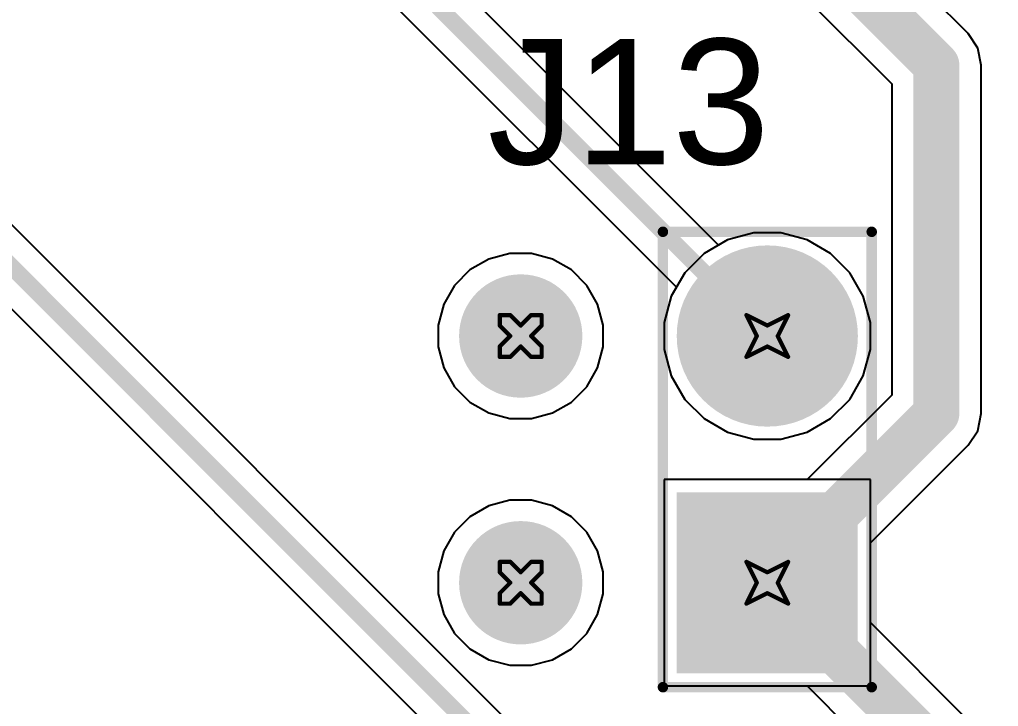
# Model space of a CAD drawing. Header units: inches. Extents: x -89 to 427, y -87 to 99.
# Drawn here: x 66.39 to 78.3, y 9.56 to 17.91 of the extents above; entities that cross this region are included whole.
import ezdxf

# ---------------------------------------------------------------- set-up
doc = ezdxf.new("R2010")
doc.units = ezdxf.units.IN
for name, color, linetype in [('Board_Outline', 56, 'Continuous'), ('Bottom Layer', 5, 'Continuous'), ('Bottom Solder', 6, 'Continuous'), ('Drill Drawing', 1, 'Continuous'), ('Multi-Layer', 9, 'Continuous'), ('Pad Holes', 156, 'Continuous'), ('Top Layer', 1, 'Continuous'), ('Top Overlay', 2, 'Continuous'), ('Top Solder', 216, 'Continuous')]:
    doc.layers.add(name, color=color, linetype=linetype)
doc.styles.add('Arial', font='', dxfattribs={"height": 0.2})
doc.styles.get('Arial').set_extended_font_data('Arial')

msp = doc.modelspace()

# ---------------------------------------------------------------- hatches: boundary and pattern name
at = {"layer": 'Bottom Layer'}
h = msp.add_hatch(color=5, dxfattribs=at)
edge = h.paths.add_edge_path()
edge.add_arc((75.489, 14.065), 1, 0, 360)
h = msp.add_hatch(color=5, dxfattribs=at)
edge = h.paths.add_edge_path()
edge.add_arc((75.489, 14.065), 1, 0, 360)
msp.add_hatch(color=5, dxfattribs=at).paths.add_polyline_path([(74.489, 10.065), (74.489, 12.065), (76.489, 12.065), (76.489, 10.065)])
msp.add_hatch(color=5, dxfattribs=at).paths.add_polyline_path([(74.489, 10.065), (74.489, 12.065), (76.489, 12.065), (76.489, 10.065)])
at = {"layer": 'Bottom Solder'}
h = msp.add_hatch(color=6, dxfattribs=at)
edge = h.paths.add_edge_path()
edge.add_arc((75.489, 14.065), 1.102, 0, 360)
h = msp.add_hatch(color=6, dxfattribs=at)
edge = h.paths.add_edge_path()
edge.add_arc((75.489, 14.065), 1.102, 0, 360)
h = msp.add_hatch(color=6, dxfattribs=at)
edge = h.paths.add_edge_path()
edge.add_arc((72.489, 14.065), 0.102, 0, 360)
for points in [[(74.387, 9.963), (74.387, 12.166), (76.59, 12.166), (76.59, 9.963)], [(74.387, 9.963), (74.387, 12.166), (76.59, 12.166), (76.59, 9.963)], [(72.387, 10.963), (72.387, 11.166), (72.59, 11.166), (72.59, 10.963)]]:
    msp.add_hatch(color=6, dxfattribs=at).paths.add_polyline_path(points)
at = {"layer": 'Multi-Layer'}
h = msp.add_hatch(color=9, dxfattribs=at)
edge = h.paths.add_edge_path()
edge.add_arc((75.489, 14.065), 1, 0, 360)
h = msp.add_hatch(color=9, dxfattribs=at)
edge = h.paths.add_edge_path()
edge.add_arc((75.489, 14.065), 1, 0, 360)
msp.add_hatch(color=9, dxfattribs=at).paths.add_polyline_path([(74.489, 10.065), (74.489, 12.065), (76.489, 12.065), (76.489, 10.065)])
msp.add_hatch(color=9, dxfattribs=at).paths.add_polyline_path([(74.489, 10.065), (74.489, 12.065), (76.489, 12.065), (76.489, 10.065)])
at = {"layer": 'Pad Holes'}
h = msp.add_hatch(color=7, dxfattribs=at)
edge = h.paths.add_edge_path()
edge.add_arc((72.489, 14.065), 0.75, 0, 360)
h = msp.add_hatch(color=7, dxfattribs=at)
edge = h.paths.add_edge_path()
edge.add_arc((75.489, 14.065), 0.6, 0, 360)
h = msp.add_hatch(color=7, dxfattribs=at)
edge = h.paths.add_edge_path()
edge.add_arc((75.489, 14.065), 0.6, 0, 360)
h = msp.add_hatch(color=7, dxfattribs=at)
edge = h.paths.add_edge_path()
edge.add_arc((72.489, 11.065), 0.75, 0, 360)
h = msp.add_hatch(color=7, dxfattribs=at)
edge = h.paths.add_edge_path()
edge.add_arc((75.489, 11.065), 0.6, 0, 360)
h = msp.add_hatch(color=7, dxfattribs=at)
edge = h.paths.add_edge_path()
edge.add_arc((75.489, 11.065), 0.6, 0, 360)
at = {"layer": 'Top Layer'}
h = msp.add_hatch(color=1, dxfattribs=at)
edge = h.paths.add_edge_path()
edge.add_arc((75.489, 14.065), 1, 0, 360)
h = msp.add_hatch(color=1, dxfattribs=at)
edge = h.paths.add_edge_path()
edge.add_arc((75.489, 14.065), 1, 0, 360)
msp.add_hatch(color=1, dxfattribs=at).paths.add_polyline_path([(74.489, 10.065), (74.489, 12.065), (76.489, 12.065), (76.489, 10.065)])
msp.add_hatch(color=1, dxfattribs=at).paths.add_polyline_path([(74.489, 10.065), (74.489, 12.065), (76.489, 12.065), (76.489, 10.065)])
at = {"layer": 'Top Solder'}
h = msp.add_hatch(color=216, dxfattribs=at)
edge = h.paths.add_edge_path()
edge.add_arc((75.489, 14.065), 1.102, 0, 360)
h = msp.add_hatch(color=216, dxfattribs=at)
edge = h.paths.add_edge_path()
edge.add_arc((75.489, 14.065), 1.102, 0, 360)
h = msp.add_hatch(color=216, dxfattribs=at)
edge = h.paths.add_edge_path()
edge.add_arc((72.489, 14.065), 0.102, 0, 360)
for points in [[(74.387, 9.963), (74.387, 12.166), (76.59, 12.166), (76.59, 9.963)], [(74.387, 9.963), (74.387, 12.166), (76.59, 12.166), (76.59, 9.963)], [(72.387, 10.963), (72.387, 11.166), (72.59, 11.166), (72.59, 10.963)]]:
    msp.add_hatch(color=216, dxfattribs=at).paths.add_polyline_path(points)

# ---------------------------------------------------------------- linework, layer by layer
at = {"layer": 'Board_Outline'}
msp.add_lwpolyline([(87.312, 0, 0.254, 0.254, 1), (-87.312, 0, 0.254, 0.254, 1)], format="xyseb", close=True, dxfattribs=at)
at = {"layer": 'Bottom Layer'}
for p, q in [((74.896, 15.17), (45.563, 44.503)), ((44.877, 44.164), (74.383, 14.657)), ((74.896, 6.819), (37.669, 44.046)), ((37.009, 43.681), (74.383, 6.306)), ((77.931, 17.743), (76.743, 18.931)), ((75.974, 18.161), (77.002, 17.133)), ((78.049, 17.566), (77.931, 17.743)), ((78.09, 17.358), (78.049, 17.566)), ((78.09, 13.122), (78.09, 17.358)), ((77.002, 17.133), (77.002, 13.347)), ((75.324, 15.319), (75.005, 15.233)), ((75.654, 15.319), (75.324, 15.319)), ((75.973, 15.233), (75.654, 15.319)), ((75.005, 15.233), (74.896, 15.17)), ((76.259, 15.068), (75.973, 15.233)), ((72.357, 15.069), (72.101, 15)), ((72.621, 15.069), (72.357, 15.069)), ((72.876, 15), (72.621, 15.069)), ((76.492, 14.834), (76.259, 15.068)), ((72.101, 15), (71.872, 14.868)), ((73.105, 14.868), (72.876, 15)), ((71.872, 14.868), (71.685, 14.681)), ((73.292, 14.681), (73.105, 14.868)), ((76.657, 14.549), (76.492, 14.834)), ((71.685, 14.681), (71.553, 14.452)), ((73.424, 14.452), (73.292, 14.681)), ((74.383, 14.657), (74.32, 14.549)), ((74.32, 14.549), (74.235, 14.23)), ((76.743, 14.23), (76.657, 14.549)), ((71.553, 14.452), (71.485, 14.197)), ((73.493, 14.197), (73.424, 14.452)), ((71.485, 14.197), (71.485, 13.932)), ((73.493, 13.932), (73.493, 14.197)), ((74.235, 14.23), (74.235, 13.899)), ((76.743, 13.899), (76.743, 14.23)), ((71.485, 13.932), (71.553, 13.677)), ((73.424, 13.677), (73.493, 13.932)), ((74.235, 13.899), (74.32, 13.58)), ((76.657, 13.58), (76.743, 13.899)), ((71.553, 13.677), (71.685, 13.448)), ((73.292, 13.448), (73.424, 13.677)), ((74.32, 13.58), (74.485, 13.295)), ((76.492, 13.295), (76.657, 13.58)), ((71.685, 13.448), (71.872, 13.261)), ((73.105, 13.261), (73.292, 13.448)), ((77.002, 13.347), (75.974, 12.319)), ((71.872, 13.261), (72.101, 13.129)), ((72.876, 13.129), (73.105, 13.261)), ((74.485, 13.295), (74.719, 13.061)), ((76.259, 13.061), (76.492, 13.295)), ((72.101, 13.129), (72.357, 13.061)), ((72.621, 13.061), (72.876, 13.129)), ((78.049, 12.914), (78.09, 13.122)), ((72.357, 13.061), (72.621, 13.061)), ((74.719, 13.061), (75.005, 12.896)), ((75.973, 12.896), (76.259, 13.061)), ((75.005, 12.896), (75.324, 12.811)), ((75.654, 12.811), (75.973, 12.896)), ((77.931, 12.737), (78.049, 12.914)), ((75.324, 12.811), (75.654, 12.811)), ((76.743, 11.549), (77.931, 12.737)), ((75.974, 12.319), (74.235, 12.319)), ((74.235, 12.319), (74.235, 9.811)), ((72.357, 12.069), (72.101, 12)), ((72.621, 12.069), (72.357, 12.069)), ((72.876, 12), (72.621, 12.069)), ((72.101, 12), (71.872, 11.868)), ((73.105, 11.868), (72.876, 12)), ((71.872, 11.868), (71.685, 11.681)), ((73.292, 11.681), (73.105, 11.868)), ((71.685, 11.681), (71.553, 11.452)), ((73.424, 11.452), (73.292, 11.681)), ((71.553, 11.452), (71.485, 11.197)), ((73.493, 11.197), (73.424, 11.452)), ((76.743, 10.58), (76.743, 11.549)), ((71.485, 11.197), (71.485, 10.932)), ((73.493, 10.932), (73.493, 11.197)), ((71.485, 10.932), (71.553, 10.677)), ((73.424, 10.677), (73.493, 10.932)), ((71.553, 10.677), (71.685, 10.448)), ((73.292, 10.448), (73.424, 10.677)), ((77.931, 9.392), (76.743, 10.58)), ((71.685, 10.448), (71.872, 10.261)), ((73.105, 10.261), (73.292, 10.448)), ((71.872, 10.261), (72.101, 10.129)), ((72.876, 10.129), (73.105, 10.261)), ((72.101, 10.129), (72.357, 10.061)), ((72.621, 10.061), (72.876, 10.129)), ((72.357, 10.061), (72.621, 10.061)), ((74.235, 9.811), (75.974, 9.811)), ((75.974, 9.811), (77.002, 8.782))]:
    msp.add_line(p, q, dxfattribs=at)
for points in [[(45.027, 44.526, 0.203, 0.203, 0), (75.489, 14.065, 0.203, 0.203, 0)], [(37.159, 44.044, 0.203, 0.203, 0), (75.72, 5.483, 0.203, 0.203, 0)], [(75.489, 19.415, 0.559, 0.559, 0), (77.546, 17.358, 0.559, 0.559, 0)], [(77.546, 13.122, 0.559, 0.559, 0), (77.546, 17.358, 0.559, 0.559, 0)], [(75.489, 11.065, 0.559, 0.559, 0), (77.546, 13.122, 0.559, 0.559, 0)], [(75.489, 11.065, 0.559, 0.559, 0), (77.546, 9.007, 0.559, 0.559, 0)]]:
    msp.add_lwpolyline(points, format="xyseb", dxfattribs=at)
for points in [[(77.406, 17.358, 0.279, 0.279, 1), (77.686, 17.358, 0.279, 0.279, 1)], [(77.406, 17.358, 0.279, 0.279, 1), (77.686, 17.358, 0.279, 0.279, 1)], [(75.438, 14.065, 0.102, 0.102, 1), (75.54, 14.065, 0.102, 0.102, 1)], [(77.406, 13.122, 0.279, 0.279, 1), (77.686, 13.122, 0.279, 0.279, 1)], [(77.406, 13.122, 0.279, 0.279, 1), (77.686, 13.122, 0.279, 0.279, 1)], [(75.349, 11.065, 0.279, 0.279, 1), (75.629, 11.065, 0.279, 0.279, 1)], [(75.349, 11.065, 0.279, 0.279, 1), (75.629, 11.065, 0.279, 0.279, 1)]]:
    msp.add_lwpolyline(points, format="xyseb", close=True, dxfattribs=at)
at = {"layer": 'Drill Drawing'}
for points in [[(72.235, 14.192, 0.0508, 0.0508, 0), (72.235, 14.319, 0.0508, 0.0508, 0)], [(72.235, 14.319, 0.0508, 0.0508, 0), (72.362, 14.319, 0.0508, 0.0508, 0)], [(72.362, 14.319, 0.0508, 0.0508, 0), (72.489, 14.192, 0.0508, 0.0508, 0)], [(72.489, 14.192, 0.0508, 0.0508, 0), (72.616, 14.319, 0.0508, 0.0508, 0)], [(72.616, 14.319, 0.0508, 0.0508, 0), (72.743, 14.319, 0.0508, 0.0508, 0)], [(72.743, 14.192, 0.0508, 0.0508, 0), (72.743, 14.319, 0.0508, 0.0508, 0)], [(75.235, 14.319, 0.0508, 0.0508, 0), (75.489, 14.192, 0.0508, 0.0508, 0)], [(75.235, 14.319, 0.0508, 0.0508, 0), (75.362, 14.065, 0.0508, 0.0508, 0)], [(75.489, 14.192, 0.0508, 0.0508, 0), (75.743, 14.319, 0.0508, 0.0508, 0)], [(75.616, 14.065, 0.0508, 0.0508, 0), (75.743, 14.319, 0.0508, 0.0508, 0)], [(72.235, 14.192, 0.0508, 0.0508, 0), (72.362, 14.065, 0.0508, 0.0508, 0)], [(72.616, 14.065, 0.0508, 0.0508, 0), (72.743, 14.192, 0.0508, 0.0508, 0)], [(72.235, 13.938, 0.0508, 0.0508, 0), (72.362, 14.065, 0.0508, 0.0508, 0)], [(72.616, 14.065, 0.0508, 0.0508, 0), (72.743, 13.938, 0.0508, 0.0508, 0)], [(75.235, 13.811, 0.0508, 0.0508, 0), (75.362, 14.065, 0.0508, 0.0508, 0)], [(75.616, 14.065, 0.0508, 0.0508, 0), (75.743, 13.811, 0.0508, 0.0508, 0)], [(72.235, 13.811, 0.0508, 0.0508, 0), (72.235, 13.938, 0.0508, 0.0508, 0)], [(72.362, 13.811, 0.0508, 0.0508, 0), (72.489, 13.938, 0.0508, 0.0508, 0)], [(72.489, 13.938, 0.0508, 0.0508, 0), (72.616, 13.811, 0.0508, 0.0508, 0)], [(72.743, 13.811, 0.0508, 0.0508, 0), (72.743, 13.938, 0.0508, 0.0508, 0)], [(75.235, 13.811, 0.0508, 0.0508, 0), (75.489, 13.938, 0.0508, 0.0508, 0)], [(75.489, 13.938, 0.0508, 0.0508, 0), (75.743, 13.811, 0.0508, 0.0508, 0)], [(72.235, 13.811, 0.0508, 0.0508, 0), (72.362, 13.811, 0.0508, 0.0508, 0)], [(72.616, 13.811, 0.0508, 0.0508, 0), (72.743, 13.811, 0.0508, 0.0508, 0)], [(72.235, 11.192, 0.0508, 0.0508, 0), (72.235, 11.319, 0.0508, 0.0508, 0)], [(72.235, 11.319, 0.0508, 0.0508, 0), (72.362, 11.319, 0.0508, 0.0508, 0)], [(72.362, 11.319, 0.0508, 0.0508, 0), (72.489, 11.192, 0.0508, 0.0508, 0)], [(72.489, 11.192, 0.0508, 0.0508, 0), (72.616, 11.319, 0.0508, 0.0508, 0)], [(72.616, 11.319, 0.0508, 0.0508, 0), (72.743, 11.319, 0.0508, 0.0508, 0)], [(72.743, 11.192, 0.0508, 0.0508, 0), (72.743, 11.319, 0.0508, 0.0508, 0)], [(75.235, 11.319, 0.0508, 0.0508, 0), (75.489, 11.192, 0.0508, 0.0508, 0)], [(75.235, 11.319, 0.0508, 0.0508, 0), (75.362, 11.065, 0.0508, 0.0508, 0)], [(75.489, 11.192, 0.0508, 0.0508, 0), (75.743, 11.319, 0.0508, 0.0508, 0)], [(75.616, 11.065, 0.0508, 0.0508, 0), (75.743, 11.319, 0.0508, 0.0508, 0)], [(72.235, 11.192, 0.0508, 0.0508, 0), (72.362, 11.065, 0.0508, 0.0508, 0)], [(72.616, 11.065, 0.0508, 0.0508, 0), (72.743, 11.192, 0.0508, 0.0508, 0)], [(72.235, 10.938, 0.0508, 0.0508, 0), (72.362, 11.065, 0.0508, 0.0508, 0)], [(72.616, 11.065, 0.0508, 0.0508, 0), (72.743, 10.938, 0.0508, 0.0508, 0)], [(75.235, 10.811, 0.0508, 0.0508, 0), (75.362, 11.065, 0.0508, 0.0508, 0)], [(75.616, 11.065, 0.0508, 0.0508, 0), (75.743, 10.811, 0.0508, 0.0508, 0)], [(72.235, 10.811, 0.0508, 0.0508, 0), (72.235, 10.938, 0.0508, 0.0508, 0)], [(72.362, 10.811, 0.0508, 0.0508, 0), (72.489, 10.938, 0.0508, 0.0508, 0)], [(72.489, 10.938, 0.0508, 0.0508, 0), (72.616, 10.811, 0.0508, 0.0508, 0)], [(72.743, 10.811, 0.0508, 0.0508, 0), (72.743, 10.938, 0.0508, 0.0508, 0)], [(75.235, 10.811, 0.0508, 0.0508, 0), (75.489, 10.938, 0.0508, 0.0508, 0)], [(75.489, 10.938, 0.0508, 0.0508, 0), (75.743, 10.811, 0.0508, 0.0508, 0)], [(72.235, 10.811, 0.0508, 0.0508, 0), (72.362, 10.811, 0.0508, 0.0508, 0)], [(72.616, 10.811, 0.0508, 0.0508, 0), (72.743, 10.811, 0.0508, 0.0508, 0)]]:
    msp.add_lwpolyline(points, format="xyseb", dxfattribs=at)
for points in [[(72.222, 14.319, 0.0254, 0.0254, 1), (72.248, 14.319, 0.0254, 0.0254, 1)], [(72.222, 14.319, 0.0254, 0.0254, 1), (72.248, 14.319, 0.0254, 0.0254, 1)], [(72.349, 14.319, 0.0254, 0.0254, 1), (72.375, 14.319, 0.0254, 0.0254, 1)], [(72.349, 14.319, 0.0254, 0.0254, 1), (72.375, 14.319, 0.0254, 0.0254, 1)], [(72.603, 14.319, 0.0254, 0.0254, 1), (72.629, 14.319, 0.0254, 0.0254, 1)], [(72.603, 14.319, 0.0254, 0.0254, 1), (72.629, 14.319, 0.0254, 0.0254, 1)], [(72.73, 14.319, 0.0254, 0.0254, 1), (72.756, 14.319, 0.0254, 0.0254, 1)], [(72.73, 14.319, 0.0254, 0.0254, 1), (72.756, 14.319, 0.0254, 0.0254, 1)], [(75.222, 14.319, 0.0254, 0.0254, 1), (75.247, 14.319, 0.0254, 0.0254, 1)], [(75.222, 14.319, 0.0254, 0.0254, 1), (75.247, 14.319, 0.0254, 0.0254, 1)], [(75.73, 14.319, 0.0254, 0.0254, 1), (75.755, 14.319, 0.0254, 0.0254, 1)], [(75.73, 14.319, 0.0254, 0.0254, 1), (75.755, 14.319, 0.0254, 0.0254, 1)], [(72.222, 14.192, 0.0254, 0.0254, 1), (72.248, 14.192, 0.0254, 0.0254, 1)], [(72.222, 14.192, 0.0254, 0.0254, 1), (72.248, 14.192, 0.0254, 0.0254, 1)], [(72.476, 14.192, 0.0254, 0.0254, 1), (72.502, 14.192, 0.0254, 0.0254, 1)], [(72.476, 14.192, 0.0254, 0.0254, 1), (72.502, 14.192, 0.0254, 0.0254, 1)], [(72.73, 14.192, 0.0254, 0.0254, 1), (72.756, 14.192, 0.0254, 0.0254, 1)], [(72.73, 14.192, 0.0254, 0.0254, 1), (72.756, 14.192, 0.0254, 0.0254, 1)], [(75.476, 14.192, 0.0254, 0.0254, 1), (75.501, 14.192, 0.0254, 0.0254, 1)], [(75.476, 14.192, 0.0254, 0.0254, 1), (75.501, 14.192, 0.0254, 0.0254, 1)], [(72.349, 14.065, 0.0254, 0.0254, 1), (72.375, 14.065, 0.0254, 0.0254, 1)], [(72.349, 14.065, 0.0254, 0.0254, 1), (72.375, 14.065, 0.0254, 0.0254, 1)], [(72.603, 14.065, 0.0254, 0.0254, 1), (72.629, 14.065, 0.0254, 0.0254, 1)], [(72.603, 14.065, 0.0254, 0.0254, 1), (72.629, 14.065, 0.0254, 0.0254, 1)], [(75.349, 14.065, 0.0254, 0.0254, 1), (75.374, 14.065, 0.0254, 0.0254, 1)], [(75.349, 14.065, 0.0254, 0.0254, 1), (75.374, 14.065, 0.0254, 0.0254, 1)], [(75.603, 14.065, 0.0254, 0.0254, 1), (75.629, 14.065, 0.0254, 0.0254, 1)], [(75.603, 14.065, 0.0254, 0.0254, 1), (75.629, 14.065, 0.0254, 0.0254, 1)], [(72.222, 13.938, 0.0254, 0.0254, 1), (72.248, 13.938, 0.0254, 0.0254, 1)], [(72.222, 13.938, 0.0254, 0.0254, 1), (72.248, 13.938, 0.0254, 0.0254, 1)], [(72.476, 13.938, 0.0254, 0.0254, 1), (72.502, 13.938, 0.0254, 0.0254, 1)], [(72.476, 13.938, 0.0254, 0.0254, 1), (72.502, 13.938, 0.0254, 0.0254, 1)], [(72.73, 13.938, 0.0254, 0.0254, 1), (72.756, 13.938, 0.0254, 0.0254, 1)], [(72.73, 13.938, 0.0254, 0.0254, 1), (72.756, 13.938, 0.0254, 0.0254, 1)], [(75.476, 13.938, 0.0254, 0.0254, 1), (75.501, 13.938, 0.0254, 0.0254, 1)], [(75.476, 13.938, 0.0254, 0.0254, 1), (75.501, 13.938, 0.0254, 0.0254, 1)], [(72.222, 13.811, 0.0254, 0.0254, 1), (72.248, 13.811, 0.0254, 0.0254, 1)], [(72.222, 13.811, 0.0254, 0.0254, 1), (72.248, 13.811, 0.0254, 0.0254, 1)], [(72.349, 13.811, 0.0254, 0.0254, 1), (72.375, 13.811, 0.0254, 0.0254, 1)], [(72.349, 13.811, 0.0254, 0.0254, 1), (72.375, 13.811, 0.0254, 0.0254, 1)], [(72.603, 13.811, 0.0254, 0.0254, 1), (72.629, 13.811, 0.0254, 0.0254, 1)], [(72.603, 13.811, 0.0254, 0.0254, 1), (72.629, 13.811, 0.0254, 0.0254, 1)], [(72.73, 13.811, 0.0254, 0.0254, 1), (72.756, 13.811, 0.0254, 0.0254, 1)], [(72.73, 13.811, 0.0254, 0.0254, 1), (72.756, 13.811, 0.0254, 0.0254, 1)], [(75.222, 13.811, 0.0254, 0.0254, 1), (75.247, 13.811, 0.0254, 0.0254, 1)], [(75.222, 13.811, 0.0254, 0.0254, 1), (75.247, 13.811, 0.0254, 0.0254, 1)], [(75.73, 13.811, 0.0254, 0.0254, 1), (75.755, 13.811, 0.0254, 0.0254, 1)], [(75.73, 13.811, 0.0254, 0.0254, 1), (75.755, 13.811, 0.0254, 0.0254, 1)], [(72.222, 11.319, 0.0254, 0.0254, 1), (72.248, 11.319, 0.0254, 0.0254, 1)], [(72.222, 11.319, 0.0254, 0.0254, 1), (72.248, 11.319, 0.0254, 0.0254, 1)], [(72.349, 11.319, 0.0254, 0.0254, 1), (72.375, 11.319, 0.0254, 0.0254, 1)], [(72.349, 11.319, 0.0254, 0.0254, 1), (72.375, 11.319, 0.0254, 0.0254, 1)], [(72.603, 11.319, 0.0254, 0.0254, 1), (72.629, 11.319, 0.0254, 0.0254, 1)], [(72.603, 11.319, 0.0254, 0.0254, 1), (72.629, 11.319, 0.0254, 0.0254, 1)], [(72.73, 11.319, 0.0254, 0.0254, 1), (72.756, 11.319, 0.0254, 0.0254, 1)], [(72.73, 11.319, 0.0254, 0.0254, 1), (72.756, 11.319, 0.0254, 0.0254, 1)], [(75.222, 11.319, 0.0254, 0.0254, 1), (75.247, 11.319, 0.0254, 0.0254, 1)], [(75.222, 11.319, 0.0254, 0.0254, 1), (75.247, 11.319, 0.0254, 0.0254, 1)], [(75.73, 11.319, 0.0254, 0.0254, 1), (75.755, 11.319, 0.0254, 0.0254, 1)], [(75.73, 11.319, 0.0254, 0.0254, 1), (75.755, 11.319, 0.0254, 0.0254, 1)], [(72.222, 11.192, 0.0254, 0.0254, 1), (72.248, 11.192, 0.0254, 0.0254, 1)], [(72.222, 11.192, 0.0254, 0.0254, 1), (72.248, 11.192, 0.0254, 0.0254, 1)], [(72.476, 11.192, 0.0254, 0.0254, 1), (72.502, 11.192, 0.0254, 0.0254, 1)], [(72.476, 11.192, 0.0254, 0.0254, 1), (72.502, 11.192, 0.0254, 0.0254, 1)], [(72.73, 11.192, 0.0254, 0.0254, 1), (72.756, 11.192, 0.0254, 0.0254, 1)], [(72.73, 11.192, 0.0254, 0.0254, 1), (72.756, 11.192, 0.0254, 0.0254, 1)], [(75.476, 11.192, 0.0254, 0.0254, 1), (75.501, 11.192, 0.0254, 0.0254, 1)], [(75.476, 11.192, 0.0254, 0.0254, 1), (75.501, 11.192, 0.0254, 0.0254, 1)], [(72.349, 11.065, 0.0254, 0.0254, 1), (72.375, 11.065, 0.0254, 0.0254, 1)], [(72.349, 11.065, 0.0254, 0.0254, 1), (72.375, 11.065, 0.0254, 0.0254, 1)], [(72.603, 11.065, 0.0254, 0.0254, 1), (72.629, 11.065, 0.0254, 0.0254, 1)], [(72.603, 11.065, 0.0254, 0.0254, 1), (72.629, 11.065, 0.0254, 0.0254, 1)], [(75.349, 11.065, 0.0254, 0.0254, 1), (75.374, 11.065, 0.0254, 0.0254, 1)], [(75.349, 11.065, 0.0254, 0.0254, 1), (75.374, 11.065, 0.0254, 0.0254, 1)], [(75.603, 11.065, 0.0254, 0.0254, 1), (75.629, 11.065, 0.0254, 0.0254, 1)], [(75.603, 11.065, 0.0254, 0.0254, 1), (75.629, 11.065, 0.0254, 0.0254, 1)], [(72.222, 10.938, 0.0254, 0.0254, 1), (72.248, 10.938, 0.0254, 0.0254, 1)], [(72.222, 10.938, 0.0254, 0.0254, 1), (72.248, 10.938, 0.0254, 0.0254, 1)], [(72.476, 10.938, 0.0254, 0.0254, 1), (72.502, 10.938, 0.0254, 0.0254, 1)], [(72.476, 10.938, 0.0254, 0.0254, 1), (72.502, 10.938, 0.0254, 0.0254, 1)], [(72.73, 10.938, 0.0254, 0.0254, 1), (72.756, 10.938, 0.0254, 0.0254, 1)], [(72.73, 10.938, 0.0254, 0.0254, 1), (72.756, 10.938, 0.0254, 0.0254, 1)], [(75.476, 10.938, 0.0254, 0.0254, 1), (75.501, 10.938, 0.0254, 0.0254, 1)], [(75.476, 10.938, 0.0254, 0.0254, 1), (75.501, 10.938, 0.0254, 0.0254, 1)], [(72.222, 10.811, 0.0254, 0.0254, 1), (72.248, 10.811, 0.0254, 0.0254, 1)], [(72.222, 10.811, 0.0254, 0.0254, 1), (72.248, 10.811, 0.0254, 0.0254, 1)], [(72.349, 10.811, 0.0254, 0.0254, 1), (72.375, 10.811, 0.0254, 0.0254, 1)], [(72.349, 10.811, 0.0254, 0.0254, 1), (72.375, 10.811, 0.0254, 0.0254, 1)], [(72.603, 10.811, 0.0254, 0.0254, 1), (72.629, 10.811, 0.0254, 0.0254, 1)], [(72.603, 10.811, 0.0254, 0.0254, 1), (72.629, 10.811, 0.0254, 0.0254, 1)], [(72.73, 10.811, 0.0254, 0.0254, 1), (72.756, 10.811, 0.0254, 0.0254, 1)], [(72.73, 10.811, 0.0254, 0.0254, 1), (72.756, 10.811, 0.0254, 0.0254, 1)], [(75.222, 10.811, 0.0254, 0.0254, 1), (75.247, 10.811, 0.0254, 0.0254, 1)], [(75.222, 10.811, 0.0254, 0.0254, 1), (75.247, 10.811, 0.0254, 0.0254, 1)], [(75.73, 10.811, 0.0254, 0.0254, 1), (75.755, 10.811, 0.0254, 0.0254, 1)], [(75.73, 10.811, 0.0254, 0.0254, 1), (75.755, 10.811, 0.0254, 0.0254, 1)]]:
    msp.add_lwpolyline(points, format="xyseb", close=True, dxfattribs=at)
at = {"layer": 'Top Layer'}
for p, q in [((75.324, 15.319), (75.005, 15.233)), ((75.654, 15.319), (75.324, 15.319)), ((75.973, 15.233), (75.654, 15.319)), ((75.005, 15.233), (74.719, 15.068)), ((76.259, 15.068), (75.973, 15.233)), ((72.357, 15.069), (72.101, 15)), ((72.621, 15.069), (72.357, 15.069)), ((72.876, 15), (72.621, 15.069)), ((74.719, 15.068), (74.485, 14.834)), ((76.492, 14.834), (76.259, 15.068)), ((72.101, 15), (71.872, 14.868)), ((73.105, 14.868), (72.876, 15)), ((71.872, 14.868), (71.685, 14.681)), ((73.292, 14.681), (73.105, 14.868)), ((74.485, 14.834), (74.32, 14.549)), ((76.657, 14.549), (76.492, 14.834)), ((71.685, 14.681), (71.553, 14.452)), ((73.424, 14.452), (73.292, 14.681)), ((74.32, 14.549), (74.235, 14.23)), ((76.743, 14.23), (76.657, 14.549)), ((71.553, 14.452), (71.485, 14.197)), ((73.493, 14.197), (73.424, 14.452)), ((71.485, 14.197), (71.485, 13.932)), ((73.493, 13.932), (73.493, 14.197)), ((74.235, 14.23), (74.235, 13.899)), ((76.743, 13.899), (76.743, 14.23)), ((71.485, 13.932), (71.553, 13.677)), ((73.424, 13.677), (73.493, 13.932)), ((74.235, 13.899), (74.32, 13.58)), ((76.657, 13.58), (76.743, 13.899)), ((71.553, 13.677), (71.685, 13.448)), ((73.292, 13.448), (73.424, 13.677)), ((74.32, 13.58), (74.485, 13.295)), ((76.492, 13.295), (76.657, 13.58)), ((71.685, 13.448), (71.872, 13.261)), ((73.105, 13.261), (73.292, 13.448)), ((71.872, 13.261), (72.101, 13.129)), ((72.876, 13.129), (73.105, 13.261)), ((74.485, 13.295), (74.719, 13.061)), ((76.259, 13.061), (76.492, 13.295)), ((72.101, 13.129), (72.357, 13.061)), ((72.621, 13.061), (72.876, 13.129)), ((72.357, 13.061), (72.621, 13.061)), ((74.719, 13.061), (75.005, 12.896)), ((75.973, 12.896), (76.259, 13.061)), ((75.005, 12.896), (75.324, 12.811)), ((75.654, 12.811), (75.973, 12.896)), ((75.324, 12.811), (75.654, 12.811)), ((76.743, 12.319), (74.235, 12.319)), ((74.235, 12.319), (74.235, 9.811)), ((76.743, 9.811), (76.743, 12.319)), ((72.357, 12.069), (72.101, 12)), ((72.621, 12.069), (72.357, 12.069)), ((72.876, 12), (72.621, 12.069)), ((72.101, 12), (71.872, 11.868)), ((73.105, 11.868), (72.876, 12)), ((71.872, 11.868), (71.685, 11.681)), ((73.292, 11.681), (73.105, 11.868)), ((71.685, 11.681), (71.553, 11.452)), ((73.424, 11.452), (73.292, 11.681)), ((71.553, 11.452), (71.485, 11.197)), ((73.493, 11.197), (73.424, 11.452)), ((71.485, 11.197), (71.485, 10.932)), ((73.493, 10.932), (73.493, 11.197)), ((71.485, 10.932), (71.553, 10.677)), ((73.424, 10.677), (73.493, 10.932)), ((71.553, 10.677), (71.685, 10.448)), ((73.292, 10.448), (73.424, 10.677)), ((71.685, 10.448), (71.872, 10.261)), ((73.105, 10.261), (73.292, 10.448)), ((71.872, 10.261), (72.101, 10.129)), ((72.876, 10.129), (73.105, 10.261)), ((72.101, 10.129), (72.357, 10.061)), ((72.621, 10.061), (72.876, 10.129)), ((72.357, 10.061), (72.621, 10.061)), ((74.235, 9.811), (76.743, 9.811))]:
    msp.add_line(p, q, dxfattribs=at)
at = {"layer": 'Top Overlay'}
for points in [[(74.219, 15.332, 0.127, 0.127, 0), (76.759, 15.332, 0.127, 0.127, 0)], [(74.219, 9.795, 0.127, 0.127, 0), (74.219, 15.332, 0.127, 0.127, 0)], [(76.759, 9.795, 0.127, 0.127, 0), (76.759, 15.332, 0.127, 0.127, 0)], [(74.219, 9.795, 0.127, 0.127, 0), (76.759, 9.795, 0.127, 0.127, 0)]]:
    msp.add_lwpolyline(points, format="xyseb", dxfattribs=at)
for points in [[(74.187, 15.332, 0.0635, 0.0635, 1), (74.251, 15.332, 0.0635, 0.0635, 1)], [(74.187, 15.332, 0.0635, 0.0635, 1), (74.251, 15.332, 0.0635, 0.0635, 1)], [(76.727, 15.332, 0.0635, 0.0635, 1), (76.791, 15.332, 0.0635, 0.0635, 1)], [(76.727, 15.332, 0.0635, 0.0635, 1), (76.791, 15.332, 0.0635, 0.0635, 1)], [(74.187, 9.795, 0.0635, 0.0635, 1), (74.251, 9.795, 0.0635, 0.0635, 1)], [(74.187, 9.795, 0.0635, 0.0635, 1), (74.251, 9.795, 0.0635, 0.0635, 1)], [(76.727, 9.795, 0.0635, 0.0635, 1), (76.791, 9.795, 0.0635, 0.0635, 1)], [(76.727, 9.795, 0.0635, 0.0635, 1), (76.791, 9.795, 0.0635, 0.0635, 1)]]:
    msp.add_lwpolyline(points, format="xyseb", close=True, dxfattribs=at)

# ---------------------------------------------------------------- texts
at = {"layer": 'Top Overlay', "style": 'Arial'}
msp.add_text('J13', height=1.524, dxfattribs=at).set_placement((72.085, 16.154))

doc.saveas('drawing.dxf')
